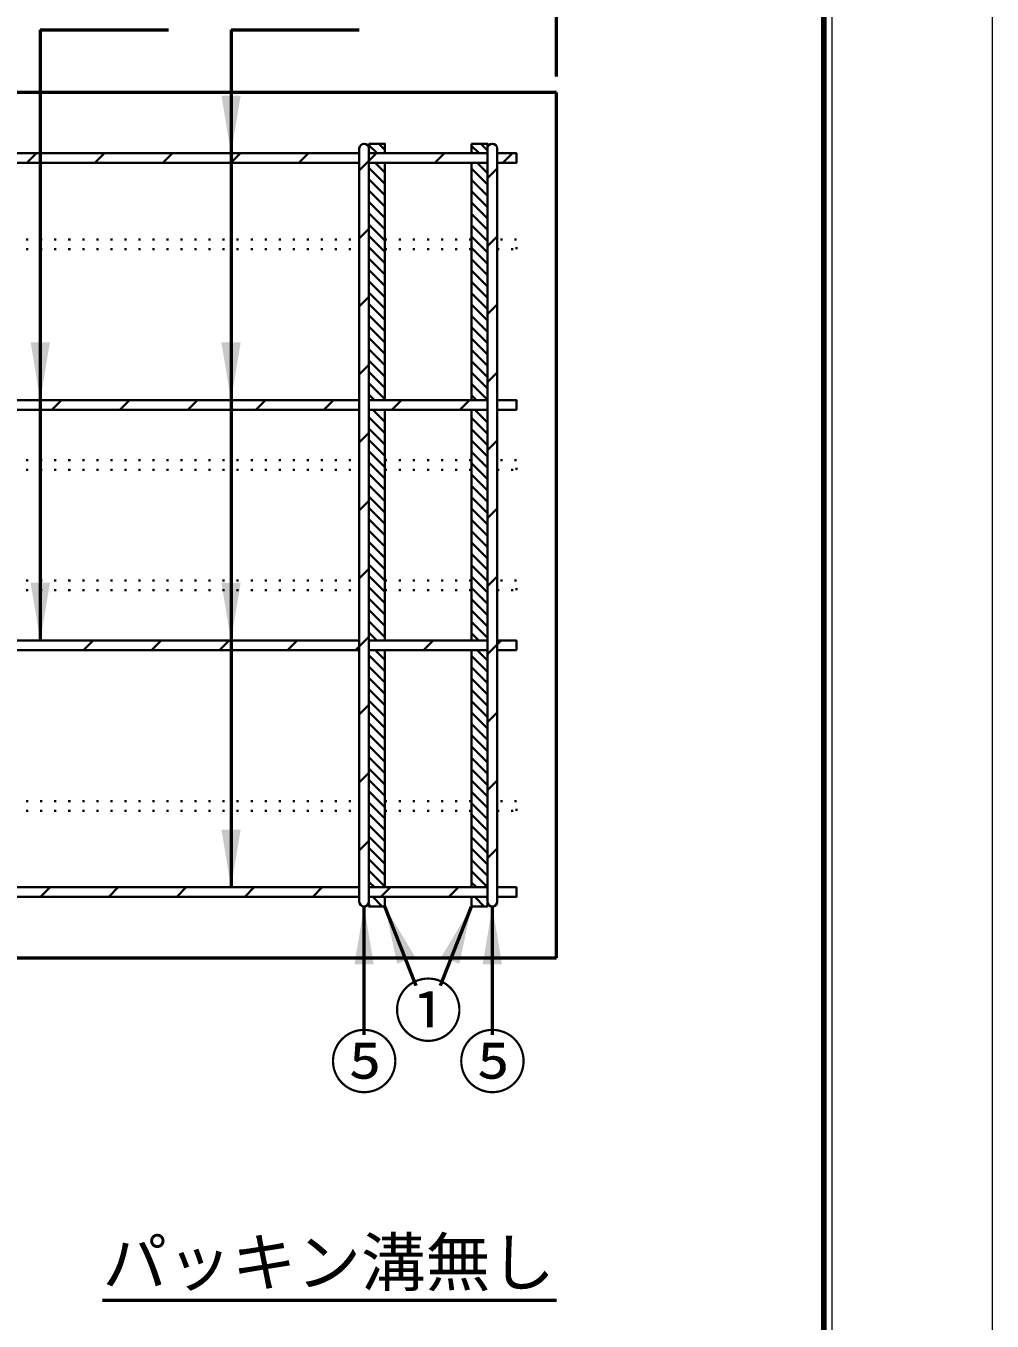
# Model space of a CAD drawing. Units: millimetres, scale not verified. Extents: x -2102 to 2102, y -1485 to 1485.
# Drawn here: x 1500 to 2102, y 269 to 1077 of the extents above; entities that cross this region are included whole.
import ezdxf
from ezdxf.enums import TextEntityAlignment as Align

# ---------------------------------------------------------------- set-up
doc = ezdxf.new("R2010")
doc.units = ezdxf.units.MM
doc.header["$LTSCALE"] = 5
doc.linetypes.add('DOTTED', pattern=[1.75, 0.25, -1.5])
doc.layers.add('0-0_V-nasSTD', color=7, linetype='Continuous', lineweight=35)
doc.layers.add('0-1_0', color=7, linetype='Continuous', lineweight=35)
doc.styles.add('ＭＳ ゴシック', font='')
doc.styles.get('ＭＳ ゴシック').set_extended_font_data('MS Gothic')

msp = doc.modelspace()

# ---------------------------------------------------------------- linework, layer by layer
at = {"layer": '0-0_V-nasSTD', "lineweight": 50}
for p, q in [((1508.762, 1074.66), (1508.762, 693.66)), ((1627.762, 1074.66), (1627.762, 539.66)), ((1710.762, 447.66), (1710.762, 527.66)), ((1743.168, 478.297), (1723.762, 527.66)), ((1758.403, 478.413), (1777.762, 527.66)), ((1790.762, 447.66), (1790.762, 527.66))]:
    msp.add_line(p, q, dxfattribs=at)
at = {"layer": '0-0_V-nasSTD'}
for p, q in [((1713.762, 1003.66), (1713.762, 1000.651)), ((1713.762, 1002.709), (1718.812, 997.66)), ((1719.883, 1003.66), (1723.762, 999.78)), ((1777.762, 1003.66), (1777.762, 997.66)), ((1777.762, 1002.349), (1782.452, 997.66)), ((1783.523, 1003.66), (1787.762, 999.42)), ((1713.762, 988.567), (1723.762, 978.567)), ((1717.741, 991.66), (1723.762, 985.638)), ((1777.762, 991.66), (1777.762, 943.836)), ((1777.762, 988.207), (1787.762, 978.207)), ((1781.38, 991.66), (1787.762, 985.278)), ((1713.762, 981.496), (1723.762, 971.496)), ((1777.762, 981.136), (1787.762, 971.136)), ((1713.762, 974.425), (1723.762, 964.425)), ((1777.762, 974.065), (1787.762, 964.065)), ((1713.762, 967.354), (1723.762, 957.354)), ((1777.762, 966.993), (1787.762, 956.993)), ((1713.762, 960.283), (1723.762, 950.283)), ((1777.762, 959.922), (1787.762, 949.922)), ((1713.762, 953.212), (1723.762, 943.212)), ((1713.762, 946.141), (1723.762, 936.141)), ((1777.762, 952.851), (1787.762, 942.851)), ((1777.762, 945.78), (1787.762, 935.78)), ((1713.762, 939.07), (1723.762, 929.07)), ((1777.762, 938.709), (1787.762, 928.709)), ((1713.762, 931.999), (1723.762, 921.999)), ((1777.762, 931.638), (1787.762, 921.638)), ((1713.762, 924.927), (1723.762, 914.927)), ((1777.762, 924.567), (1787.762, 914.567)), ((1713.762, 917.856), (1723.762, 907.856)), ((1777.762, 917.496), (1787.762, 907.496)), ((1713.762, 910.785), (1723.762, 900.785)), ((1777.762, 910.425), (1787.762, 900.425)), ((1713.762, 903.714), (1723.762, 893.714)), ((1777.762, 903.354), (1787.762, 893.354)), ((1713.762, 896.643), (1723.762, 886.643)), ((1713.762, 889.572), (1723.762, 879.572)), ((1777.762, 896.283), (1787.762, 886.283)), ((1777.762, 889.212), (1787.762, 879.212)), ((1713.762, 882.501), (1723.762, 872.501)), ((1777.762, 882.141), (1787.762, 872.141)), ((1713.762, 875.43), (1723.762, 865.43)), ((1777.762, 875.07), (1787.762, 865.07)), ((1713.762, 868.359), (1723.762, 858.359)), ((1777.762, 867.999), (1787.762, 857.999)), ((1713.762, 861.288), (1723.762, 851.288)), ((1777.762, 860.927), (1787.762, 850.927)), ((1713.762, 854.217), (1723.762, 844.217)), ((1777.762, 853.856), (1787.762, 843.856)), ((1713.762, 847.146), (1717.248, 843.66)), ((1777.762, 846.785), (1780.888, 843.66)), ((1713.762, 833.004), (1723.762, 823.004)), ((1716.177, 837.66), (1723.762, 830.075)), ((1723.248, 837.66), (1723.762, 837.146)), ((1777.762, 832.643), (1787.762, 822.643)), ((1779.817, 837.66), (1787.762, 829.714)), ((1713.762, 825.933), (1723.762, 815.933)), ((1777.762, 825.572), (1787.762, 815.572)), ((1713.762, 818.861), (1723.762, 808.861)), ((1777.762, 818.501), (1787.762, 808.501)), ((1713.762, 811.79), (1723.762, 801.79)), ((1777.762, 811.43), (1787.762, 801.43)), ((1713.762, 804.719), (1723.762, 794.719)), ((1777.762, 804.359), (1787.762, 794.359)), ((1713.762, 797.648), (1723.762, 787.648)), ((1777.762, 797.288), (1787.762, 787.288)), ((1713.762, 790.577), (1723.762, 780.577)), ((1777.762, 790.217), (1787.762, 780.217)), ((1713.762, 783.506), (1723.762, 773.506)), ((1713.762, 776.435), (1723.762, 766.435)), ((1777.762, 783.146), (1787.762, 773.146)), ((1777.762, 776.075), (1787.762, 766.075)), ((1713.762, 769.364), (1723.762, 759.364)), ((1777.762, 769.004), (1787.762, 759.004)), ((1713.762, 762.293), (1723.762, 752.293)), ((1777.762, 761.933), (1787.762, 751.933)), ((1713.762, 755.222), (1723.762, 745.222)), ((1777.762, 754.861), (1787.762, 744.861)), ((1713.762, 748.151), (1723.762, 738.151)), ((1777.762, 747.79), (1787.762, 737.79)), ((1713.762, 741.08), (1723.762, 731.08)), ((1777.762, 740.719), (1787.762, 730.719)), ((1713.762, 734.009), (1723.762, 724.009)), ((1777.762, 733.648), (1787.762, 723.648)), ((1713.762, 726.938), (1723.762, 716.938)), ((1713.762, 719.867), (1723.762, 709.867)), ((1777.762, 726.577), (1787.762, 716.577)), ((1777.762, 719.506), (1787.762, 709.506)), ((1713.762, 712.795), (1723.762, 702.795)), ((1777.762, 712.435), (1787.762, 702.435)), ((1713.762, 705.724), (1723.762, 695.724)), ((1777.762, 705.364), (1787.762, 695.364)), ((1713.762, 698.653), (1718.756, 693.66)), ((1777.762, 698.293), (1782.396, 693.66)), ((1717.685, 687.66), (1723.762, 681.582)), ((1781.325, 687.66), (1787.762, 681.222)), ((1713.762, 684.511), (1723.762, 674.511)), ((1777.762, 684.151), (1787.762, 674.151)), ((1713.762, 677.44), (1723.762, 667.44)), ((1777.762, 677.08), (1787.762, 667.08)), ((1713.762, 670.369), (1723.762, 660.369)), ((1713.762, 663.298), (1723.762, 653.298)), ((1777.762, 670.009), (1787.762, 660.009)), ((1777.762, 662.938), (1787.762, 652.938)), ((1713.762, 656.227), (1723.762, 646.227)), ((1777.762, 655.867), (1787.762, 645.867)), ((1713.762, 649.156), (1723.762, 639.156)), ((1777.762, 648.795), (1787.762, 638.795)), ((1713.762, 642.085), (1723.762, 632.085)), ((1777.762, 641.724), (1787.762, 631.724)), ((1713.762, 635.014), (1723.762, 625.014)), ((1777.762, 634.653), (1787.762, 624.653)), ((1713.762, 627.943), (1723.762, 617.943)), ((1777.762, 627.582), (1787.762, 617.582)), ((1713.762, 620.872), (1723.762, 610.872)), ((1777.762, 620.511), (1787.762, 610.511)), ((1713.762, 613.8), (1723.762, 603.8)), ((1713.762, 606.729), (1723.762, 596.729)), ((1777.762, 613.44), (1787.762, 603.44)), ((1777.762, 606.369), (1787.762, 596.369)), ((1713.762, 599.658), (1723.762, 589.658)), ((1777.762, 599.298), (1787.762, 589.298)), ((1713.762, 592.587), (1723.762, 582.587)), ((1777.762, 592.227), (1787.762, 582.227)), ((1713.762, 585.516), (1723.762, 575.516)), ((1723.762, 539.66), (1723.762, 587.483)), ((1777.762, 585.156), (1787.762, 575.156)), ((1713.762, 578.445), (1723.762, 568.445)), ((1777.762, 578.085), (1787.762, 568.085)), ((1713.762, 571.374), (1723.762, 561.374)), ((1777.762, 571.014), (1787.762, 561.014)), ((1713.762, 564.303), (1723.762, 554.303)), ((1777.762, 563.943), (1787.762, 553.943)), ((1713.762, 557.232), (1723.762, 547.232)), ((1713.762, 550.161), (1723.762, 540.161)), ((1777.762, 556.872), (1787.762, 546.872)), ((1777.762, 549.8), (1787.762, 539.8)), ((1713.762, 543.09), (1717.193, 539.66)), ((1777.762, 542.729), (1780.832, 539.66)), ((1716.121, 533.66), (1722.121, 527.66)), ((1723.193, 533.66), (1723.762, 533.09)), ((1723.762, 527.66), (1723.762, 533.66)), ((1779.761, 533.66), (1785.761, 527.66)), ((1786.832, 533.66), (1787.762, 532.729)), ((1713.762, 528.948), (1715.05, 527.66)), ((1777.762, 528.587), (1778.69, 527.66)), ((1787.762, 527.66), (1787.762, 530.651))]:
    msp.add_line(p, q, dxfattribs=at)
at = {"layer": '0-0_V-nasSTD', "lineweight": 18}
for points in [[(-2102.5, -1485), (-2102.5, 1485), (2102.5, 1485), (2102.5, -1485)], [(-2002.5, -1385), (-2002.5, 1385), (2002.5, 1385), (2002.5, -1385)]]:
    msp.add_lwpolyline(points, close=True, dxfattribs=at)
at = {"layer": '0-0_V-nasSTD', "lineweight": 100}
msp.add_lwpolyline([(-1997.5, 1380), (-1997.5, -1380), (1997.5, -1380), (1997.5, 1380)], close=True, dxfattribs=at)
at = {"layer": '0-0_V-nasSTD'}
for points in [[(1723.762, 997.66), (1723.762, 1003.66), (1713.762, 1003.66)], [(1787.762, 1000.651), (1787.762, 1003.66), (1777.762, 1003.66)], [(1723.762, 843.66), (1723.762, 937.836), (1723.762, 943.836), (1723.762, 991.66)], [(1777.762, 943.836), (1777.762, 937.836), (1777.762, 843.66)], [(1713.762, 693.66), (1723.762, 693.66), (1723.762, 725.16), (1723.762, 731.16), (1723.762, 800.16), (1723.762, 806.16), (1723.762, 837.66)], [(1777.762, 837.66), (1777.762, 806.16), (1777.762, 800.16), (1777.762, 731.16), (1777.762, 725.16), (1777.762, 693.66)], [(1777.762, 687.66), (1777.762, 593.483), (1777.762, 587.483), (1777.762, 539.66)], [(1723.762, 587.483), (1723.762, 593.483), (1723.762, 677.714)], [(1777.762, 533.66), (1777.762, 527.66), (1787.762, 527.66)], [(1713.762, 530.651), (1713.762, 527.66), (1723.762, 527.66)]]:
    msp.add_lwpolyline(points, dxfattribs=at)
for points in [[(1621.762, 1033.66), (1627.762, 997.66), (1633.762, 1033.66)], [(1502.762, 879.66), (1508.762, 843.66), (1514.762, 879.66)], [(1621.762, 879.66), (1627.762, 843.66), (1633.762, 879.66)], [(1502.762, 729.66), (1508.762, 693.66), (1514.762, 729.66)], [(1621.762, 729.66), (1627.762, 693.66), (1633.762, 729.66)], [(1621.762, 575.66), (1627.762, 539.66), (1633.762, 575.66)], [(1704.762, 491.66), (1710.762, 527.66), (1716.762, 491.66)], [(1723.762, 527.66), (1731.35, 491.961), (1736.934, 494.156)], [(1723.762, 527.66), (1736.934, 494.156), (1742.518, 496.351)], [(1759.007, 496.351), (1764.591, 494.156), (1777.762, 527.66)], [(1764.591, 494.156), (1770.175, 491.961), (1777.762, 527.66)], [(1784.762, 491.66), (1790.762, 527.66), (1796.762, 491.66)]]:
    msp.add_solid(points, dxfattribs=at)
at = {"layer": '0-1_0', "lineweight": 50}
for p, q in [((1830.762, 1045.66), (1830.762, 1155.66)), ((1508.762, 1074.66), (1588.762, 1074.66)), ((1627.762, 1074.66), (1707.762, 1074.66)), ((1830.762, 1035.66), (-169.238, 1035.66)), ((1830.762, 495.66), (1830.762, 1035.66)), ((-169.238, 495.66), (1830.762, 495.66)), ((1547.555, 282.069), (1830.762, 282.069))]:
    msp.add_line(p, q, dxfattribs=at)
at = {"layer": '0-1_0'}
for p, q in [((1787.762, 1003.66), (1777.762, 1003.66)), ((1777.762, 1003.66), (1777.762, 997.66)), ((1428.762, 997.66), (1707.762, 997.66)), ((1500.307, 991.66), (1506.307, 997.66)), ((1542.734, 991.66), (1548.734, 997.66)), ((1585.16, 991.66), (1591.16, 997.66)), ((1627.586, 991.66), (1633.586, 997.66)), ((1670.013, 991.66), (1676.013, 997.66)), ((1707.762, 1000.66), (1707.762, 530.66)), ((1713.762, 1000.651), (1713.762, 530.651)), ((1713.762, 997.66), (1787.762, 997.66)), ((1718.439, 997.66), (1713.762, 992.983)), ((1754.866, 991.66), (1760.866, 997.66)), ((1787.762, 1000.651), (1787.762, 530.651)), ((1793.762, 1000.66), (1793.762, 530.66)), ((1803.292, 997.66), (1797.292, 991.66)), ((1428.762, 991.66), (1707.762, 991.66)), ((1713.762, 992.983), (1707.762, 986.983)), ((1713.762, 991.66), (1787.762, 991.66)), ((1723.762, 991.66), (1723.762, 843.66)), ((1777.762, 843.66), (1777.762, 991.66)), ((1793.762, 988.13), (1787.762, 982.13)), ((1713.762, 950.557), (1707.762, 944.557)), ((1793.762, 945.704), (1787.762, 939.704)), ((1713.762, 908.13), (1707.762, 902.13)), ((1793.762, 903.277), (1787.762, 897.277)), ((1713.762, 865.704), (1707.762, 859.704)), ((1793.762, 860.851), (1787.762, 854.851)), ((1428.762, 843.66), (1707.762, 843.66)), ((1516.013, 837.66), (1522.013, 843.66)), ((1558.439, 837.66), (1564.439, 843.66)), ((1600.866, 837.66), (1606.866, 843.66)), ((1643.292, 837.66), (1649.292, 843.66)), ((1685.718, 837.66), (1691.718, 843.66)), ((1713.762, 843.66), (1787.762, 843.66)), ((1728.145, 837.66), (1734.145, 843.66)), ((1770.571, 837.66), (1776.571, 843.66)), ((1428.762, 837.66), (1707.762, 837.66)), ((1713.762, 837.66), (1787.762, 837.66)), ((1714.003, 837.66), (1713.762, 837.42)), ((1723.762, 837.66), (1723.762, 693.66)), ((1777.762, 693.66), (1777.762, 837.66)), ((1713.762, 823.277), (1707.762, 817.277)), ((1793.762, 818.425), (1787.762, 812.425)), ((1713.762, 780.851), (1707.762, 774.851)), ((1793.762, 775.998), (1787.762, 769.998)), ((1713.762, 738.425), (1707.762, 732.425)), ((1793.762, 733.572), (1787.762, 727.572)), ((1713.762, 695.998), (1707.762, 689.998)), ((1428.762, 693.66), (1707.762, 693.66)), ((1428.762, 687.66), (1707.762, 687.66)), ((1535.718, 687.66), (1541.718, 693.66)), ((1578.145, 687.66), (1584.145, 693.66)), ((1620.571, 687.66), (1626.571, 693.66)), ((1662.998, 687.66), (1668.998, 693.66)), ((1705.424, 687.66), (1707.762, 689.998)), ((1713.762, 693.66), (1787.762, 693.66)), ((1713.762, 687.66), (1787.762, 687.66)), ((1723.762, 687.66), (1723.762, 539.66)), ((1747.85, 687.66), (1753.85, 693.66)), ((1777.762, 539.66), (1777.762, 687.66)), ((1793.762, 691.145), (1787.762, 685.145)), ((1713.762, 653.572), (1707.762, 647.572)), ((1793.762, 648.719), (1787.762, 642.719)), ((1713.762, 611.145), (1707.762, 605.145)), ((1793.762, 606.293), (1787.762, 600.293)), ((1713.762, 568.719), (1707.762, 562.719)), ((1793.762, 563.866), (1787.762, 557.866)), ((1428.762, 539.66), (1707.762, 539.66)), ((1428.762, 533.66), (1707.762, 533.66)), ((1508.998, 533.66), (1514.998, 539.66)), ((1551.424, 533.66), (1557.424, 539.66)), ((1593.85, 533.66), (1599.85, 539.66)), ((1636.277, 533.66), (1642.277, 539.66)), ((1678.703, 533.66), (1684.703, 539.66)), ((1713.762, 539.66), (1787.762, 539.66)), ((1713.762, 533.66), (1787.762, 533.66)), ((1714.059, 533.66), (1713.762, 533.364)), ((1727.13, 539.66), (1721.13, 533.66)), ((1723.762, 533.66), (1723.762, 527.66)), ((1763.556, 533.66), (1769.556, 539.66)), ((1777.762, 533.66), (1777.762, 527.66)), ((1713.762, 527.66), (1723.762, 527.66)), ((1777.762, 527.66), (1787.762, 527.66))]:
    msp.add_line(p, q, dxfattribs=at)
at = {"layer": '0-1_0', "linetype": 'DOTTED'}
for p, q in [((1438.762, 943.836), (1707.762, 943.836)), ((1438.762, 937.836), (1707.762, 937.836)), ((1723.762, 943.836), (1777.762, 943.836)), ((1723.762, 937.836), (1777.762, 937.836)), ((1438.762, 806.16), (1707.762, 806.16)), ((1438.762, 800.16), (1707.762, 800.16)), ((1723.762, 806.16), (1777.762, 806.16)), ((1723.762, 800.16), (1777.762, 800.16)), ((1438.762, 731.16), (1707.762, 731.16)), ((1723.762, 731.16), (1777.762, 731.16)), ((1438.762, 725.16), (1707.762, 725.16)), ((1723.762, 725.16), (1777.762, 725.16)), ((1438.762, 593.483), (1707.762, 593.483)), ((1723.762, 593.483), (1777.762, 593.483)), ((1438.762, 587.483), (1707.762, 587.483)), ((1723.762, 587.483), (1777.762, 587.483))]:
    msp.add_line(p, q, dxfattribs=at)
at = {"layer": '0-1_0'}
for points in [[(1713.762, 1003.66), (1723.762, 1003.66), (1723.762, 997.66)], [(1793.762, 991.66), (1805.762, 991.66), (1805.762, 997.66), (1793.762, 997.66)], [(1793.762, 837.66), (1805.762, 837.66), (1805.762, 843.66), (1793.762, 843.66)], [(1793.762, 687.66), (1805.762, 687.66), (1805.762, 693.66), (1793.762, 693.66)], [(1796.277, 693.66), (1793.762, 691.145), (1793.762, 691.145)], [(1793.762, 533.66), (1805.762, 533.66), (1805.762, 539.66), (1793.762, 539.66)]]:
    msp.add_lwpolyline(points, dxfattribs=at)
at = {"layer": '0-1_0', "linetype": 'DOTTED'}
for points in [[(1793.762, 937.836), (1805.762, 937.836), (1805.762, 943.836), (1793.762, 943.836)], [(1793.762, 800.16), (1805.762, 800.16), (1805.762, 806.16), (1793.762, 806.16)], [(1793.762, 725.16), (1805.762, 725.16), (1805.762, 731.16), (1793.762, 731.16)], [(1793.762, 587.483), (1805.762, 587.483), (1805.762, 593.483), (1793.762, 593.483)]]:
    msp.add_lwpolyline(points, dxfattribs=at)
at = {"layer": '0-1_0'}
for centre, start, end in [((1710.762, 1000.66), 0, 180), ((1790.762, 1000.66), 0, 180), ((1710.762, 530.66), 180, 0), ((1790.762, 530.66), 180, 0)]:
    msp.add_arc(centre, 3, start, end, dxfattribs=at)

# ---------------------------------------------------------------- texts
at = {"layer": '0-0_V-nasSTD', "style": 'ＭＳ ゴシック'}
for s, height, p in [('①', 31.67, (1729.162, 437.379)), ('⑤', 31.67, (1689.199, 405.36)), ('⑤', 31.67, (1769.199, 405.36)), ('パッキン溝無し', 29.56, (1547.555, 282.069))]:
    msp.add_text(s, height=height, dxfattribs=at).set_placement(p, align=Align.BOTTOM_LEFT)

doc.saveas('drawing.dxf')
